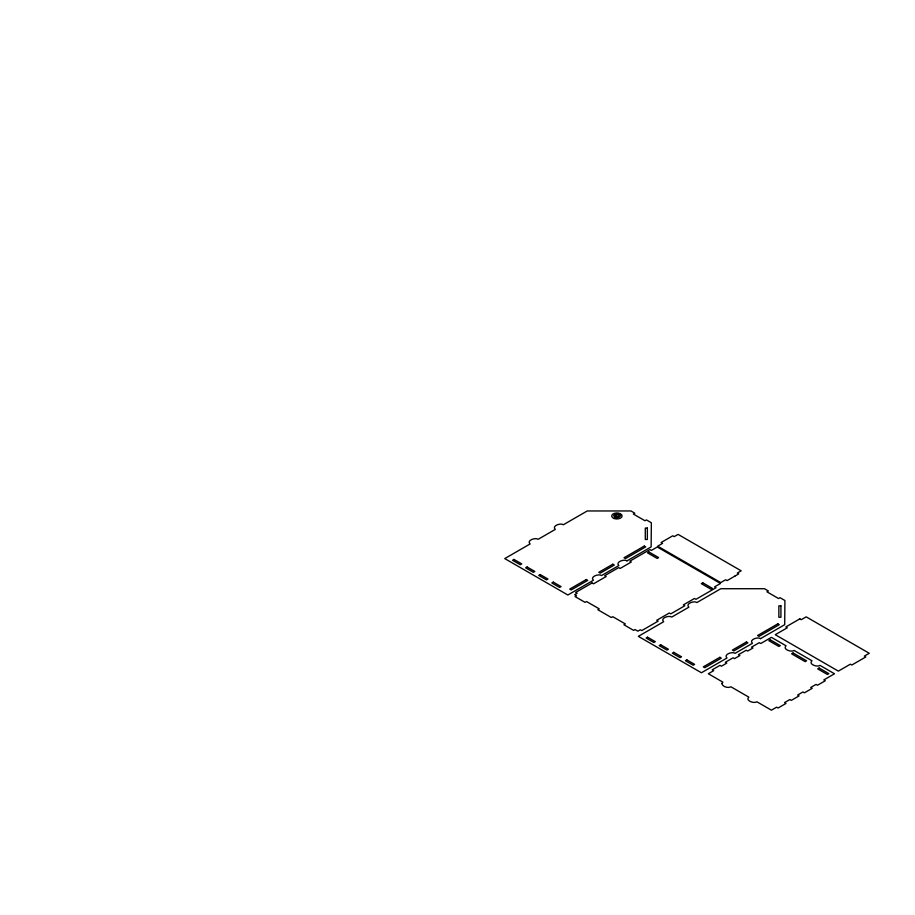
<?xml version="1.0" encoding="UTF-8"?>
<svg xmlns="http://www.w3.org/2000/svg" width="915" height="915" viewBox="0 0 915 915"><rect width="100%" height="100%" fill="white"/><g stroke="black" fill="none" stroke-linecap="round" stroke-linejoin="round"><path stroke-width="1.37" d="M627.004 560.849L651.137 546.907L651.343 522.74L646.448 519.914L644.995 520.761L633.352 514.036L634.816 513.201L630.927 510.959L587.258 510.959L563.354 524.753C560.563 522.648 551.448 525.942 555.302 529.396L538.146 539.301C535.355 537.197 526.239 540.502 530.094 543.956L504.76 558.585L567.849 595.002L593.412 580.247C589.569 576.759 598.719 573.453 601.544 575.546L618.872 565.55C614.96 562.039 624.419 558.722 626.947 560.884M760.571 638.624L784.704 624.682L784.91 600.514L780.026 597.689L778.562 598.536L766.93 591.811L768.383 590.976L764.494 588.722L720.826 588.722L696.933 602.527C694.13 600.412 685.015 603.717 688.881 607.171L671.724 617.076C668.922 614.971 659.807 618.265 663.661 621.731L638.338 636.348L701.416 672.765L726.979 658.011C723.147 654.534 732.297 651.217 735.111 653.321L752.439 643.314C748.539 639.814 757.997 636.497 760.514 638.647M721.775 683.516C722.587 686.799 727.963 688.435 730.959 686.81L748.813 697.127C744.959 700.581 754.074 703.875 756.865 701.771L771.425 710.177L776.618 707.181L778.07 708.027L785.985 703.452L784.521 702.617L789.862 699.54L791.315 700.375L799.081 695.892L797.628 695.057L802.958 691.969L804.422 692.815L812.188 688.332L810.724 687.485L816.066 684.409L817.518 685.244L825.284 680.76L823.832 679.925L834.503 673.76L820.023 665.399C817.232 667.515 808.117 664.21 811.971 660.756L794.117 650.451C791.326 652.555 782.211 649.25 786.065 645.796L771.425 637.343L760.754 643.508L759.29 642.662L751.524 647.145L752.988 647.992L747.646 651.068L746.194 650.233L738.428 654.717L739.88 655.552L734.551 658.628L733.087 657.793L725.332 662.277L726.785 663.112L721.443 666.2L719.991 665.354L712.225 669.837L713.677 670.684L708.347 673.76L722.896 682.167L721.775 683.516M618.895 516.129L618.105 516.678L618.883 517.135L620.073 516.335A2.722 1.567 0 0 0 619.524 514.287A2.722 1.567 0 0 0 615.921 514.356L614.983 514.905L616.561 514.916A1.59 0.915 0 0 1 618.654 514.928A1.59 0.915 0 0 1 618.895 516.129M734.871 576.13L727.105 580.613L725.641 579.767L720.745 582.592L657.679 546.186L662.574 543.35L661.122 542.515L672.765 535.79L674.218 536.636L678.095 534.394L741.173 570.811L737.296 573.053L738.748 573.888L734.871 576.13M513.978 559.42L512.526 560.266L520.292 564.738L521.744 563.903L513.978 559.42M614.606 514.905L613.656 515.442L615.155 518.153L618.551 517.181L614.606 514.905M527.086 566.98L525.633 567.826L533.399 572.31L534.852 571.463L527.086 566.98M616.172 516.735L615.337 517.215L614.891 516.003L616.172 516.735M540.193 574.551L538.729 575.386L546.495 579.87L547.948 579.035L540.193 574.551M553.289 582.112L551.837 582.958L559.603 587.43L561.055 586.595L553.289 582.112M586.298 579.538L569.725 589.1L571.189 589.935L587.75 580.373L586.298 579.538M612.844 564.2L598.787 572.321L600.24 573.156L614.308 565.047L612.844 564.2M644.251 546.072L624.019 557.75L625.471 558.596L645.715 546.907L644.251 546.072M592.062 582.981L575.672 592.44L577.136 593.275L574.689 594.693L576.542 595.768L575.089 596.591L585.062 602.356L586.504 601.521L599.256 608.875L597.815 609.71L611.323 617.511L612.764 616.687L625.345 623.938L623.904 624.773L633.626 630.389L635.067 629.554L637.869 631.167L640.317 629.76L641.77 630.595L658.171 621.125L656.718 620.29L669.334 613.004L670.787 613.851L684.775 605.776L683.311 604.929L694.508 598.467L695.972 599.314L716.022 587.727L714.569 586.892L720.494 583.461L657.279 547.01L651.366 550.418L649.913 549.572L629.852 561.158L631.304 562.004L620.13 568.455L618.677 567.609L604.724 575.672L606.176 576.507L593.515 583.816L592.062 582.981M648.929 551.985L647.477 552.832L657.187 558.436L658.64 557.59L648.929 551.985M702.754 582.786L701.29 583.633L710.989 589.226L712.442 588.379L702.754 582.786M647.557 637.195L646.093 638.03L653.859 642.513L655.323 641.678L647.557 637.195M660.653 644.755L659.2 645.601L666.966 650.073L668.419 649.238L660.653 644.755M673.76 652.315L672.308 653.161L680.062 657.645L681.526 656.798L673.76 652.315M686.856 659.887L685.404 660.721L693.17 665.205L694.622 664.37L686.856 659.887M719.865 657.302L703.303 666.875L704.756 667.71L721.317 658.148L719.865 657.302M746.423 641.975L732.355 650.096L733.819 650.931L747.875 642.81L746.423 641.975M777.83 623.836L757.586 635.525L759.038 636.371L779.283 624.682L777.83 623.836M799.824 618.86L785.848 626.935L787.289 627.77L775.268 634.701L838.346 671.13L850.367 664.187L851.819 665.022L865.796 656.959L864.355 656.112L869.25 653.276L806.184 616.859L801.265 619.695L799.824 618.86M770.304 639.837L768.852 640.672L778.859 646.459L780.312 645.613L770.304 639.837M793.065 652.978L791.612 653.813L805.154 661.637L806.607 660.79L793.065 652.978M819.154 668.042L817.701 668.876L827.4 674.481L828.864 673.646L819.154 668.042M647.351 528.069L645.292 528.069L645.292 539.484L647.351 539.484L647.351 528.069M780.918 605.844L778.859 605.844L778.859 617.259L780.918 617.259L780.918 605.844M614.159 518.519A5.193 2.997 0 0 0 622.086 516.06A5.193 2.997 0 0 0 614.423 513.338A5.193 2.997 0 0 0 614.159 518.519"/></g></svg>
